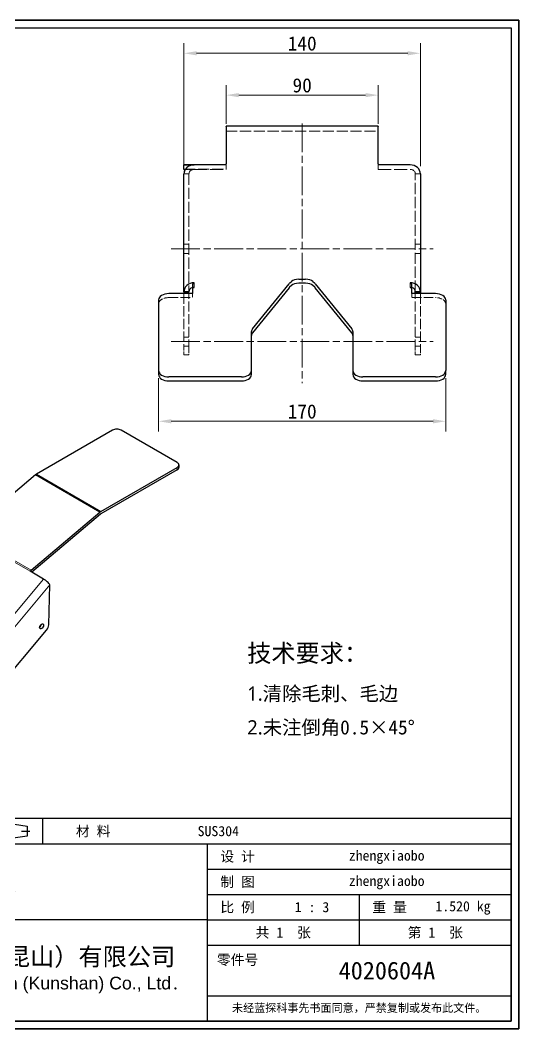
# Model space of a CAD drawing. Header units: millimetres. Extents: x 18 to 875, y 16 to 614.
# Drawn here: x 579 to 875, y 16 to 614 of the extents above; entities that cross this region are included whole.
import ezdxf
from ezdxf.enums import TextEntityAlignment as Align

# ---------------------------------------------------------------- set-up
doc = ezdxf.new("R2010")
doc.units = ezdxf.units.MM
doc.header["$LTSCALE"] = 3
doc.linetypes.add('CHAIN', pattern=[0.3543, 0.2362, -0.0295, 0.0591, -0.0295])
doc.linetypes.add('DASHED', pattern=[0.2067, 0.1654, -0.0413])
for name, color, linetype, lineweight in [('1', 7, 'Continuous', 18), ('可见 (ISO)', 7, 'Continuous', 25), ('可见窄的 (ISO)', 7, 'Continuous', 18), ('图框 (ISO)', 7, 'Continuous', 35), ('标题 (ISO)', 7, 'Continuous', 25)]:
    doc.layers.add(name, color=color, linetype=linetype, lineweight=lineweight)
for name, color, linetype, lineweight, true_color in [('中心线 (ISO)', 1, 'CHAIN', 18, 0xff0000), ('尺寸 (ISO)', 7, 'Continuous', 18, 0x008000), ('符号 (ISO)', 7, 'Continuous', 18, 0x008000), ('隐藏 (ISO)', 5, 'DASHED', 18, 0x0000ff)]:
    doc.layers.add(name, color=color, linetype=linetype, lineweight=lineweight, true_color=true_color)
doc.styles.add('文本样式164', font='SimSun.ttf')
doc.styles.add('文本样式165', font='SimSun.ttf')
doc.styles.add('文本样式74', font='SimSun.ttf')
doc.styles.add('最新国标', font='simfang.ttf')
doc.styles.add('注释文本 (ISO)', font='simfang.ttf')
doc.dimstyles.new('默认 (GB)', dxfattribs={"dimscale": 3, "dimtxt": 2.8, "dimasz": 2.5, "dimexe": 2, "dimexo": 1.5, "dimgap": 0.5, "dimtad": 1, "dimtoh": 1, "dimdsep": 46, "dimtxsty": '最新国标', "dimcen": 0.09, "dimdle": 10, "dimclrd": 256, "dimclre": 256, "dimclrt": 256, "dimaunit": 1, "dimadec": 3, "dimazin": 2, "dimtfac": 0.535714, "dimtmove": 0, "dimatfit": 3, "dimfxl": 0, "dimtolj": 1, "dimtzin": 0, "dimlwd": -1, "dimlwe": -1, "dimarcsym": 0})

# ---------------------------------------------------------------- blocks, each defined once
blk = doc.blocks.new('图框 最新国标')
at = {"layer": '图框 (ISO)'}
for p, q in [((6, 204.5), (291.5, 204.5)), ((291.5, 204.5), (291.5, 5.5)), ((291.5, 5.5), (6, 5.5))]:
    blk.add_line(p, q, dxfattribs=at)
at = {"layer": '图框 (ISO)', "color": 7, "linetype": 'Continuous', "lineweight": 25}
for p, q in [((18, 203), (290, 203)), ((18, 203), (290, 203)), ((290, 203), (290, 7)), ((290, 203), (290, 7)), ((290, 7), (6, 7)), ((290, 7), (18, 7))]:
    blk.add_line(p, q, dxfattribs=at)
at = {"layer": '图框 (ISO)', "style": '文本样式74'}
blk.add_attdef('零件代号_001', (42.68, 200.25), '', height=2.5, rotation=180, dxfattribs=at)
blk = doc.blocks.new('标题栏 最新国标')
at = {"layer": '标题 (ISO)'}
for p, q in [((381.98, -183.84), (196.98, -183.84)), ((196.98, -183.84), (196.98, -223.84)), ((254.48, -183.84), (254.48, -188.84)), ((269.48, -183.84), (269.48, -188.84)), ((281.48, -188.09), (281.48, -184.59)), ((281.48, -184.59), (286.48, -185.34)), ((289.48, -183.84), (289.48, -188.84)), ((381.98, -223.84), (381.98, -183.84)), ((383.48, -183.84), (383.48, -225.34)), ((286.48, -185.34), (286.48, -187.34)), ((196.98, -188.84), (381.98, -188.84)), ((232.98, -188.84), (232.98, -223.84)), ((286.48, -187.34), (281.48, -188.09)), ((321.98, -188.84), (321.98, -223.84)), ((321.98, -193.84), (381.98, -193.84)), ((321.98, -198.84), (381.98, -198.84)), ((351.98, -198.84), (351.98, -208.84)), ((321.98, -203.84), (232.98, -203.84)), ((321.98, -203.84), (381.98, -203.84)), ((321.98, -208.84), (381.98, -208.84)), ((321.98, -218.84), (381.98, -218.84)), ((196.98, -223.84), (381.98, -223.84)), ((383.48, -225.34), (196.98, -225.34))]:
    blk.add_line(p, q, dxfattribs=at)
at = {"layer": '标题 (ISO)', "linetype": 'CHAIN', "ltscale": 5.000333}
blk.add_line((274.98, -184.09), (274.98, -188.59), dxfattribs=at)
at = {"layer": '标题 (ISO)', "linetype": 'CHAIN', "ltscale": 15.834605}
blk.add_line((272.73, -186.34), (286.98, -186.34), dxfattribs=at)
at = {"layer": '标题 (ISO)'}
for radius in [1.75, 1]:
    blk.add_circle((274.98, -186.34), radius, dxfattribs=at)
at = {"layer": '1', "style": '文本样式164'}
for s, p in [('材 料', (299.48, -186.34)), ('UNIT: mm', (261.98, -186.34)), ('设 计', (327.98, -191.34)), ('制 图', (327.98, -196.34)), ('比 例', (327.98, -201.34)), ('重 量', (357.98, -201.34)), ('共 1  张', (336.98, -206.34)), ('第 1  张', (366.98, -206.34))]:
    blk.add_text(s, height=2, dxfattribs=at).set_placement(p, align=Align.MIDDLE_CENTER)
at = {"layer": '标题 (ISO)', "char_height": 2, "style": '注释文本 (ISO)'}
for s, insert, attachment_point, line_spacing_factor in [('{\\fSimSun|b0|i0|c134|p2;\\H0.65x;      未注公差角度及线性公差使用m\\P（GB/T1804-2000），未注形位公差使\\P用K级（GB/T 1184-1996）。\\P—————————————————\\P             6以下    ±0.05 mm\\P     6 ～   30以下    ±0.10 mm\\P    30 ～  120以下    ±0.15 mm\\P   120 ～  400以下    ±0.20 mm\\P   400 ～ 1000以下    ±0.30 mm\\P  1000 ～ 2000以下    ±0.50 mm\\P          2000以上    ±0.80 mm\\P\\H0.38462x;\\P\\H2.6x;           300以下    ±30′\\P   300 ～ 1000以下    ±15′\\P          1000以上    ±5′}', (198.48, -206.34), 4, 1.075116), ('{\\fMicrosoft YaHei|b0|i0|c134|p34;\\H1.75x;蓝探科工业自动化（昆山）有限公司\\P\\fArial|b0|i0|c0|p34;\\H0.71429x;Lantech Industrial Automation (Kunshan) Co., Ltd\\fFangSong|b0|i0|c134|p49;.\\H1.15195x; }', (277.48, -213.84), 5, 0.978695)]:
    blk.add_mtext(s, dxfattribs=dict(at, insert=insert, attachment_point=attachment_point, line_spacing_factor=line_spacing_factor))
at = {"layer": '标题 (ISO)', "attachment_point": 5, "style": '注释文本 (ISO)'}
for s, insert, char_height in [('\\fFangSong|b0|i0;零件号', (327.98, -211.84), 2), ('\\fSimSun|b0|i0;{\\H1.6000;未经蓝探科事先书面同意，严禁复制或发布此文件。}', (351.98, -221.34), 1.6)]:
    blk.add_mtext(s, dxfattribs=dict(at, insert=insert, char_height=char_height))
at = {"layer": '标题 (ISO)'}
for tag, p, height, style in [('材料_001', (320.09, -187.33), 2, '注释文本 (ISO)'), ('设计人_001', (349.92, -192.16), 2, '注释文本 (ISO)'), ('库存编号_001', (269.98, -198.13), 3.5, '文本样式165'), ('设计人_001', (349.92, -197.16), 2, '注释文本 (ISO)'), ('视图比例_001', (339.26, -202.33), 2, '注释文本 (ISO)'), ('质量\\P3;_001', (367.02, -202.16), 2, '注释文本 (ISO)'), ('零件代号_001', (347.93, -215.59), 3.5, '文本样式165')]:
    blk.add_attdef(tag, p, '', height=height, dxfattribs=dict(at, style=style))
blk = doc.blocks.new('*D33')
at = {"layer": 'Defpoints', "color": 0, "transparency": 16777216}
for p in [(661.23, 406.09), (831.23, 406.09), (831.23, 376.09)]:
    blk.add_point(p, dxfattribs=at)
at = {"layer": '尺寸 (ISO)', "color": 116, "true_color": 0x00803f, "transparency": 16777216}
for p, q in [((661.23, 401.59), (661.23, 370.09)), ((831.23, 401.59), (831.23, 370.09)), ((668.73, 376.09), (823.73, 376.09))]:
    blk.add_line(p, q, dxfattribs=at)
for points in [[(668.73, 377.34), (668.73, 374.84), (661.23, 376.09)], [(823.73, 377.34), (823.73, 374.84), (831.23, 376.09)]]:
    blk.add_solid(points, dxfattribs=at)
at = {"layer": '尺寸 (ISO)', "transparency": 16777216, "insert": (746.23, 381.84), "char_height": 8.4, "attachment_point": 5, "style": '最新国标'}
blk.add_mtext('\\A1;170', dxfattribs=at)
blk = doc.blocks.new('*D34')
at = {"layer": 'Defpoints', "color": 0, "transparency": 16777216}
for p in [(791.23, 569.13), (701.23, 547.72), (791.23, 547.72)]:
    blk.add_point(p, dxfattribs=at)
at = {"layer": '尺寸 (ISO)', "color": 116, "true_color": 0x00803f, "transparency": 16777216}
for p, q in [((701.23, 552.22), (701.23, 575.13)), ((791.23, 552.22), (791.23, 575.13)), ((708.73, 569.13), (783.73, 569.13))]:
    blk.add_line(p, q, dxfattribs=at)
for points in [[(708.73, 570.38), (708.73, 567.88), (701.23, 569.13)], [(783.73, 570.38), (783.73, 567.88), (791.23, 569.13)]]:
    blk.add_solid(points, dxfattribs=at)
at = {"layer": '尺寸 (ISO)', "transparency": 16777216, "insert": (746.23, 574.88), "char_height": 8.4, "attachment_point": 5, "style": '最新国标'}
blk.add_mtext('\\A1;90', dxfattribs=at)
blk = doc.blocks.new('*D35')
at = {"layer": 'Defpoints', "color": 0, "transparency": 16777216}
for p in [(816.23, 593.91), (676.23, 522.55), (816.23, 522.55)]:
    blk.add_point(p, dxfattribs=at)
at = {"layer": '尺寸 (ISO)', "color": 116, "true_color": 0x00803f, "transparency": 16777216}
for p, q in [((676.23, 527.05), (676.23, 599.91)), ((816.23, 527.05), (816.23, 599.91)), ((683.73, 593.91), (808.73, 593.91))]:
    blk.add_line(p, q, dxfattribs=at)
for points in [[(683.73, 595.16), (683.73, 592.66), (676.23, 593.91)], [(808.73, 595.16), (808.73, 592.66), (816.23, 593.91)]]:
    blk.add_solid(points, dxfattribs=at)
at = {"layer": '尺寸 (ISO)', "transparency": 16777216, "insert": (746.23, 599.65), "char_height": 8.4, "attachment_point": 5, "style": '最新国标'}
blk.add_mtext('\\A1;140', dxfattribs=at)

msp = doc.modelspace()

# ---------------------------------------------------------------- linework, layer by layer
at = {"layer": '中心线 (ISO)', "ltscale": 23.990969}
for p, q in [((746.2252, 552.3686), (746.2252, 398.5906)), ((668.7252, 478.222), (823.7252, 478.222)), ((668.7252, 423.222), (823.7252, 423.222))]:
    msp.add_line(p, q, dxfattribs=at)
at = {"layer": '可见 (ISO)'}
for p, q in [((701.2252, 550.5682), (701.2252, 550.722)), ((791.2252, 550.722), (701.2252, 550.722)), ((701.2252, 550.5682), (701.2252, 528.4046)), ((791.2252, 550.722), (791.2252, 550.5682)), ((791.2252, 528.4046), (791.2252, 550.5682)), ((701.2252, 527.8561), (676.2252, 527.8561)), ((676.2252, 527.8561), (676.2252, 527.8495)), ((676.2252, 527.8495), (682.2252, 527.8495)), ((676.2252, 525.2007), (676.2252, 527.8495)), ((701.2252, 527.8561), (701.2252, 528.4046)), ((791.2252, 528.4046), (791.2252, 527.8561)), ((791.2252, 527.8495), (791.2252, 527.8561)), ((810.2252, 527.8495), (791.2252, 527.8495)), ((676.2252, 525.2007), (677.029, 525.2007)), ((676.2252, 452.7549), (676.2252, 522.5519)), ((816.2252, 522.5519), (816.2252, 452.7549)), ((744.3153, 460.1897), (748.135, 460.1897)), ((682.2252, 457.483), (681.2252, 457.483)), ((681.2252, 457.483), (681.2252, 451.6496)), ((682.2252, 457.483), (682.2252, 458.0526)), ((716.8586, 430.8814), (738.4627, 457.483)), ((738.4627, 455.119), (716.8586, 428.5173)), ((739.8432, 456.4716), (738.7232, 455.4038)), ((738.9836, 458.0526), (739.8432, 458.8721)), ((748.135, 457.7892), (744.3153, 457.7892)), ((752.6071, 458.8721), (753.4667, 458.0526)), ((753.7272, 455.4038), (752.6071, 456.4716)), ((753.9876, 457.483), (775.5917, 430.8814)), ((775.5917, 428.5173), (753.9876, 455.119)), ((810.2252, 458.0526), (810.2252, 457.483)), ((811.2252, 457.483), (810.2252, 457.483)), ((811.2252, 451.6496), (811.2252, 457.483)), ((661.2252, 447.9556), (661.2252, 406.0906)), ((681.2252, 451.6496), (667.2252, 451.6496)), ((676.2252, 452.7549), (676.2252, 452.1311)), ((679.2252, 452.7549), (676.2252, 452.7549)), ((676.2252, 452.1311), (676.2252, 451.6496)), ((676.2252, 452.1311), (679.2252, 452.1311)), ((679.2252, 452.1311), (679.2252, 452.7549)), ((679.2252, 451.6496), (679.2252, 452.1311)), ((825.2252, 451.6496), (811.2252, 451.6496)), ((813.2252, 452.1311), (813.2252, 452.7549)), ((816.2252, 452.7549), (813.2252, 452.7549)), ((813.2252, 451.6496), (813.2252, 452.1311)), ((816.2252, 452.1311), (813.2252, 452.1311)), ((816.2252, 452.7549), (816.2252, 452.1311)), ((816.2252, 452.1311), (816.2252, 451.6496)), ((831.2252, 447.9556), (831.2252, 406.0906)), ((716.2252, 406.0906), (716.2252, 429.2294)), ((776.2252, 429.2294), (776.2252, 406.0906)), ((661.2252, 406.0906), (661.2252, 403.7266)), ((716.2252, 403.7266), (716.2252, 406.0906)), ((776.2252, 406.0906), (776.2252, 403.7266)), ((831.2252, 403.7266), (831.2252, 406.0906)), ((710.2252, 402.3966), (667.2252, 402.3966)), ((667.2252, 400.0326), (710.2252, 400.0326)), ((825.2252, 402.3966), (782.2252, 402.3966)), ((782.2252, 400.0326), (825.2252, 400.0326)), ((633.9617, 370.8164), (588.8555, 344.7743)), ((672.1455, 351.7104), (639.0529, 370.8164)), ((627.0393, 322.7289), (672.1455, 348.771)), ((672.1455, 347.3013), (627.0393, 321.2592)), ((673.1999, 350.2407), (673.1999, 348.771)), ((588.2829, 344.3684), (547.553, 309.9951)), ((585.7368, 287.9496), (626.4666, 322.323)), ((626.753, 321.0562), (586.0968, 286.7451)), ((585.1091, 287.3154), (585.1143, 287.3215)), ((593.1701, 282.6613), (585.1091, 287.3154)), ((596.2098, 255.7026), (596.9108, 279.2863)), ((551.7319, 201.0508), (594.8609, 252.431))]:
    msp.add_line(p, q, dxfattribs=at)
for centre, major_axis, ratio, start_param, end_param in [((682.2252, 522.5519), (6, 0), 0.88294759, 1.57079633, 2.61799388), ((810.2252, 522.5519), (6, 0), 0.88294759, 0, 1.57079633), ((682.2252, 522.5519), (-6, 0), 0.88294759, 5.75958653, 6.28318531), ((744.3153, 457.8062), (-5, 0), 0.47671392, 4.71238898, 5.8195377), ((748.135, 457.8062), (-5, 0), 0.47671392, 3.60524026, 4.71238898), ((682.2252, 452.7549), (-6, 0), 0.88294759, 4.71238898, 6.28318531), ((682.2252, 452.7549), (-3, 0), 0.88294759, 5.05222589, 6.28318531), ((738.4627, 452.7549), (-2.1301, -5.9522), 0.35490715, 3.7566205, 3.93115342), ((738.4627, 452.7549), (1.0651, 2.9761), 0.35490715, 0.61502784, 0.78956077), ((744.3153, 455.4057), (5, 0), 0.47671392, 1.57079633, 2.67794504), ((748.135, 455.4057), (5, 0), 0.47671392, 0.46364761, 1.57079633), ((753.9876, 452.7549), (-2.1301, 5.9522), 0.35490715, 5.49362454, 5.66815746), ((753.9876, 452.7549), (1.0651, -2.9761), 0.35490715, 2.35203188, 2.52656481), ((810.2252, 452.7549), (6, 0), 0.88294759, 0, 1.57079633), ((810.2252, 452.7549), (3, 0), 0.88294759, 0, 1.23095942), ((667.2252, 447.9556), (-6, 0), 0.61566148, 4.71238898, 6.28318531), ((825.2252, 447.9556), (6, 0), 0.61566148, 0, 1.57079633), ((722.2252, 429.2294), (-6, 0), 0.61566148, 5.8195377, 6.28318531), ((770.2252, 429.2294), (6, 0), 0.61566148, 0, 0.46364761), ((722.2252, 426.8653), (-6, 0), 0.61566148, 5.8195377, 6.28318531), ((770.2252, 426.8653), (6, 0), 0.61566148, 0, 0.46364761), ((667.2252, 406.0906), (-6, 0), 0.61566148, 0, 1.57079633), ((710.2252, 406.0906), (6, 0), 0.61566148, 4.71238898, 6.28318531), ((782.2252, 406.0906), (-6, 0), 0.61566148, 0, 1.57079633), ((825.2252, 406.0906), (6, 0), 0.61566148, 4.71238898, 6.28318531), ((667.2252, 403.7266), (-6, 0), 0.61566148, 0, 1.57079633), ((710.2252, 403.7266), (6, 0), 0.61566148, 4.71238898, 6.28318531), ((782.2252, 403.7266), (-6, 0), 0.61566148, 0, 1.57079633), ((825.2252, 403.7266), (6, 0), 0.61566148, 4.71238898, 6.28318531), ((636.5073, 369.3467), (3.6, 0), 0.57735027, 0.78539816, 2.35619449), ((669.5999, 350.2407), (3.6, 0), 0.57735027, 5.49778714, 7.06858347), ((669.5999, 348.771), (3.6, 0), 0.57735027, 5.49778714, 6.28318531), ((588.8555, 341.8349), (-1.8, -3.1177), 0.57735027, 3.92699082, 4.15388362), ((627.0393, 319.7895), (1.8, 3.1177), 0.57735027, 0.78539816, 1.01229097), ((627.0393, 319.7895), (-0.9, -1.5588), 0.57735027, 3.92699082, 4.15388362), ((586.3094, 285.4162), (1.8, 3.1177), 0.57735027, 1.01229097, 1.27409035), ((594.3652, 280.756), (2.7573, -2.3145), 0.2387205, 0.63669269, 2.20748902), ((590.6868, 255.4454), (0.825, 1.4289), 0.57735027, 4.02261398, 5.40216398), ((593.6658, 254.3364), (-1.8, -3.1177), 0.57735027, 1.27409035, 2.32128791)]:
    msp.add_ellipse(centre, major_axis=major_axis, ratio=ratio, start_param=start_param, end_param=end_param, dxfattribs=at)
msp.add_ellipse((591.9596, 254.7106), major_axis=(0.825, 1.4289), ratio=0.57735027, dxfattribs=at)
at = {"layer": '可见窄的 (ISO)'}
for p, q in [((672.1455, 348.771), (672.1455, 347.3013)), ((626.4666, 322.323), (588.2829, 344.3684)), ((627.0393, 322.7289), (588.8555, 344.7743)), ((585.1143, 287.3215), (546.9306, 309.367)), ((585.7368, 287.9496), (547.553, 309.9951)), ((537.4774, 216.3138), (593.1701, 282.6613)), ((596.9108, 279.2863), (541.2181, 212.9387))]:
    msp.add_line(p, q, dxfattribs=at)
at = {"layer": '隐藏 (ISO)', "ltscale": 13.194353}
msp.add_line((701.2252, 547.722), (791.2252, 547.722), dxfattribs=at)
at = {"layer": '隐藏 (ISO)', "ltscale": 1.871728}
msp.add_line((701.2252, 527.8561), (701.2252, 525.2529), dxfattribs=at)
at = {"layer": '隐藏 (ISO)', "ltscale": 1.904597}
for p, q in [((791.2252, 527.8495), (791.2252, 525.2007)), ((676.2252, 522.5519), (679.2252, 522.5519)), ((813.2252, 522.5519), (816.2252, 522.5519)), ((676.2252, 480.972), (679.2252, 480.972)), ((813.2252, 480.972), (816.2252, 480.972)), ((676.2252, 475.472), (679.2252, 475.472)), ((813.2252, 475.472), (816.2252, 475.472)), ((682.2252, 457.483), (682.2252, 455.119)), ((810.2252, 457.483), (810.2252, 455.119)), ((681.2252, 451.6496), (681.2252, 449.2855)), ((811.2252, 451.6496), (811.2252, 449.2855)), ((676.2252, 425.972), (679.2252, 425.972)), ((813.2252, 425.972), (816.2252, 425.972)), ((676.2252, 420.472), (679.2252, 420.472)), ((813.2252, 420.472), (816.2252, 420.472)), ((676.2252, 415.3959), (679.2252, 415.3959)), ((816.2252, 415.3959), (813.2252, 415.3959))]:
    msp.add_line(p, q, dxfattribs=at)
at = {"layer": '隐藏 (ISO)', "ltscale": 13.438693}
msp.add_line((676.2252, 525.2529), (701.2252, 525.2529), dxfattribs=at)
at = {"layer": '隐藏 (ISO)', "ltscale": 3.298931}
msp.add_line((677.029, 525.2007), (682.2252, 525.2007), dxfattribs=at)
at = {"layer": '隐藏 (ISO)', "ltscale": 13.319651}
for p, q in [((679.2252, 522.5519), (679.2252, 452.7549)), ((813.2252, 452.7549), (813.2252, 522.5519))]:
    msp.add_line(p, q, dxfattribs=at)
at = {"layer": '隐藏 (ISO)', "ltscale": 15.320109}
for p, q in [((682.2252, 525.2007), (701.2252, 525.2007)), ((791.2252, 525.2007), (810.2252, 525.2007))]:
    msp.add_line(p, q, dxfattribs=at)
at = {"layer": '隐藏 (ISO)', "ltscale": 0.033928}
msp.add_line((701.2252, 525.2529), (701.2252, 525.2007), dxfattribs=at)
at = {"layer": '隐藏 (ISO)', "ltscale": 0.634799}
for p, q in [((681.2252, 455.119), (682.2252, 455.119)), ((810.2252, 455.119), (811.2252, 455.119))]:
    msp.add_line(p, q, dxfattribs=at)
at = {"layer": '隐藏 (ISO)', "ltscale": 11.288502}
for p, q in [((667.2252, 449.2855), (681.2252, 449.2855)), ((811.2252, 449.2855), (825.2252, 449.2855))]:
    msp.add_line(p, q, dxfattribs=at)
at = {"layer": '隐藏 (ISO)', "ltscale": 12.080175}
for p, q in [((676.2252, 451.6496), (676.2252, 418.5791)), ((679.2252, 418.5791), (679.2252, 451.6496)), ((813.2252, 418.5791), (813.2252, 451.6496)), ((816.2252, 451.6496), (816.2252, 418.5791))]:
    msp.add_line(p, q, dxfattribs=at)
at = {"layer": '隐藏 (ISO)', "ltscale": 4.12206}
for p, q in [((676.2252, 415.3959), (676.2252, 418.5791)), ((679.2252, 418.5791), (679.2252, 415.3959)), ((813.2252, 415.3959), (813.2252, 418.5791)), ((816.2252, 418.5791), (816.2252, 415.3959))]:
    msp.add_line(p, q, dxfattribs=at)
at = {"layer": '隐藏 (ISO)', "ltscale": 2.991791}
for centre, major_axis, start_param, end_param in [((682.2252, 522.5519), (-3, 0), 4.71238898, 6.28318531), ((810.2252, 522.5519), (3, 0), 0, 1.57079633)]:
    msp.add_ellipse(centre, major_axis=major_axis, ratio=0.88294759, start_param=start_param, end_param=end_param, dxfattribs=at)
at = {"layer": '隐藏 (ISO)', "ltscale": 0.647186}
for centre, major_axis, start_param, end_param in [((682.2252, 452.7549), (3, 0), 1.57079633, 1.91063324), ((810.2252, 452.7549), (-3, 0), 4.37255207, 4.71238898)]:
    msp.add_ellipse(centre, major_axis=major_axis, ratio=0.88294759, start_param=start_param, end_param=end_param, dxfattribs=at)
at = {"layer": '隐藏 (ISO)', "ltscale": 5.983681}
for centre, major_axis, start_param, end_param in [((667.2252, 445.5915), (-6, 0), 4.71238898, 6.28318531), ((825.2252, 445.5915), (6, 0), 0, 1.57079633)]:
    msp.add_ellipse(centre, major_axis=major_axis, ratio=0.61566148, start_param=start_param, end_param=end_param, dxfattribs=at)

# ---------------------------------------------------------------- block references
at = {"xscale": 3, "yscale": 3, "zscale": 3}
msp.add_blockref('图框 最新国标', (0, 0), dxfattribs=at)
ref = msp.add_blockref('标题栏 最新国标', (-275.9476, 692.5328), dxfattribs=dict(xscale=3, yscale=3, zscale=3))
ref.add_attrib('零件代号_001', '4020604A', (767.8492, 45.75), dxfattribs={"layer": '标题 (ISO)', "height": 10.5, "style": '文本样式165'})
ref.add_attrib('库存编号_001', '过渡板', (534.0042, 98.1327), dxfattribs={"layer": '标题 (ISO)', "height": 10.5, "style": '文本样式165'})
ref.add_attrib('质量\\P3;_001', '1.520 kg', (825.12, 86.0486), dxfattribs={"layer": '标题 (ISO)', "height": 6, "style": '注释文本 (ISO)'})
ref.add_attrib('视图比例_001', '1 : 3', (741.84, 85.5514), dxfattribs={"layer": '标题 (ISO)', "height": 6, "style": '注释文本 (ISO)'})
ref.add_attrib('设计人_001', 'zhengxiaobo', (773.8114, 116.0486), dxfattribs={"layer": '标题 (ISO)', "height": 6, "style": '注释文本 (ISO)'})
ref.add_attrib('设计人_001', 'zhengxiaobo', (773.8114, 101.0486), dxfattribs={"layer": '标题 (ISO)', "height": 6, "style": '注释文本 (ISO)'})
ref.add_attrib('材料_001', 'SUS304', (684.3343, 130.5343), dxfattribs={"layer": '标题 (ISO)', "height": 6, "style": '注释文本 (ISO)'})

# ---------------------------------------------------------------- texts
at = {"layer": '符号 (ISO)', "insert": (713.6785, 216.9247), "char_height": 6.0000001, "width": 128.000007, "attachment_point": 4, "line_spacing_factor": 1.428116, "style": '注释文本 (ISO)'}
msp.add_mtext('{\\H1.75x;技术要求：\\P\\fSegoe UI|b0|i0|c134|p34;\\H0.8x;1.\\fFangSong|b0|i0|c134|p49;清除毛刺、毛边\\P\\fSegoe UI|b0|i0|c134|p34;2.\\fFangSong|b0|i0|c134|p49;未注倒角\\fSimSun|b0|i0|c134|p2;0.5×\\f仿宋_GB2312|b0|i0|c134|p0;45°}', dxfattribs=at)

# ---------------------------------------------------------------- dimensions: what is measured, and where the dimension line sits
at = {"layer": '尺寸 (ISO)', "color": 116, "true_color": 0x00803f}
dim = msp.add_linear_dim(base=(816.2252, 593.905), p1=(676.2252, 522.5519), p2=(816.2252, 522.5519), dimstyle='默认 (GB)', override={"dimgap": 0.5, "dimtoh": 0, "dimdec": 2, "dimtol": 0, "dimlim": 0, "dimtp": 0, "dimtm": 0, "dimtdec": 2, "dimtofl": 0, "dimatfit": 1}, dxfattribs=at)
dim.commit()
dim.dimension.update_dxf_attribs({"geometry": '*D35', "text_midpoint": (746.2252, 593.905), "dimtype": 160})
for base, p1, p2, picture, middle in [((791.2252, 569.1296), (701.2252, 547.722), (791.2252, 547.722), '*D34', (746.2252, 569.1296)), ((831.2252, 376.0906), (661.2252, 406.0906), (831.2252, 406.0906), '*D33', (746.2252, 376.0906))]:
    dim = msp.add_linear_dim(base=base, p1=p1, p2=p2, angle=180, dimstyle='默认 (GB)', override={"dimgap": 0.5, "dimtoh": 0, "dimdec": 2, "dimtol": 0, "dimlim": 0, "dimtp": 0, "dimtm": 0, "dimtdec": 2, "dimtofl": 0, "dimatfit": 1}, dxfattribs=at)
    dim.commit()
    dim.dimension.update_dxf_attribs({"geometry": picture, "text_midpoint": middle, "dimtype": 160})

doc.saveas('drawing.dxf')
